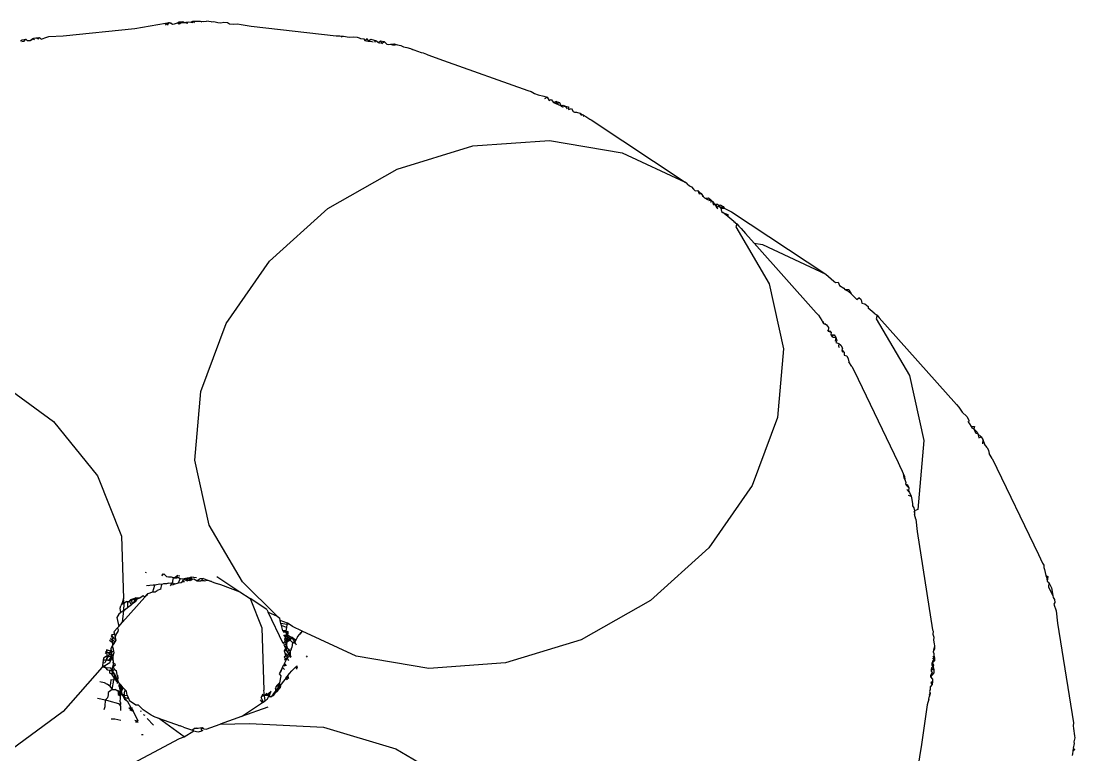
# Model space of a CAD drawing. Header units: inches. Extents: x 9636 to 21597, y -10243 to 557.
# Drawn here: x 14664.676 to 14665.792, y -8280.551 to -8279.774 of the extents above; entities that cross this region are included whole.
import ezdxf

# ---------------------------------------------------------------- set-up
doc = ezdxf.new("R2010")
doc.units = ezdxf.units.IN
doc.header["$MEASUREMENT"] = 0
doc.layers.add('Edges', color=7, linetype='Continuous')

# ---------------------------------------------------------------- blocks, each defined once
blk = doc.blocks.new('FF')
at = {"layer": 'Edges', "color": 252, "true_color": 0x939598}
for p, q in [((14664.7966, -8279.7823), (14664.829, -8279.7765)), ((14664.829, -8279.7765), (14664.8328, -8279.776)), ((14664.829, -8279.7765), (14664.8309, -8279.7765)), ((14664.8292, -8279.7788), (14664.8309, -8279.7765)), ((14664.8309, -8279.7765), (14664.8328, -8279.776)), ((14664.8311, -8279.7785), (14664.8328, -8279.776)), ((14664.8328, -8279.776), (14664.8346, -8279.7761)), ((14664.8328, -8279.776), (14664.8364, -8279.7777)), ((14664.8346, -8279.7761), (14664.8364, -8279.7777)), ((14664.8364, -8279.7777), (14664.8385, -8279.7774)), ((14664.8385, -8279.7774), (14664.8416, -8279.7762)), ((14664.8416, -8279.7762), (14664.8434, -8279.7751)), ((14664.8416, -8279.7762), (14664.8454, -8279.7763)), ((14664.8416, -8279.7762), (14664.8436, -8279.7774)), ((14664.8434, -8279.7751), (14664.8473, -8279.7748)), ((14664.8436, -8279.7774), (14664.8454, -8279.7763)), ((14664.8454, -8279.7763), (14664.8488, -8279.7758)), ((14664.8473, -8279.7748), (14664.8488, -8279.7758)), ((14664.8488, -8279.7758), (14664.8507, -8279.7755)), ((14664.8488, -8279.7758), (14664.8527, -8279.7765)), ((14664.8507, -8279.7755), (14664.8535, -8279.7753)), ((14664.8535, -8279.7753), (14664.8558, -8279.7754)), ((14664.8558, -8279.7754), (14664.858, -8279.7744)), ((14664.8558, -8279.7754), (14664.858, -8279.7759)), ((14664.858, -8279.7744), (14664.8618, -8279.7743)), ((14664.858, -8279.7744), (14664.8599, -8279.7758)), ((14664.8618, -8279.7743), (14664.8656, -8279.7743)), ((14664.8656, -8279.7743), (14664.8695, -8279.7748)), ((14664.8656, -8279.7743), (14664.8674, -8279.775)), ((14664.8695, -8279.7748), (14664.8725, -8279.7744)), ((14664.8773, -8279.775), (14664.8725, -8279.7744)), ((14664.8773, -8279.775), (14664.8802, -8279.7748)), ((14664.8802, -8279.7748), (14664.8846, -8279.7758)), ((14664.8846, -8279.7758), (14664.8875, -8279.7761)), ((14664.8875, -8279.7761), (14664.8909, -8279.7756)), ((14664.8909, -8279.7756), (14664.8947, -8279.7759)), ((14664.8947, -8279.7759), (14664.8967, -8279.7772)), ((14664.8967, -8279.7772), (14664.9009, -8279.7777)), ((14664.9009, -8279.7777), (14664.9053, -8279.7773)), ((14664.9053, -8279.7773), (14664.9091, -8279.7779)), ((14664.9091, -8279.7779), (14664.9197, -8279.7797)), ((14664.9197, -8279.7797), (14665.0096, -8279.79)), ((14664.6976, -8279.7935), (14664.7035, -8279.7912)), ((14664.7035, -8279.7912), (14664.7057, -8279.7907)), ((14664.7057, -8279.7907), (14664.7209, -8279.7899)), ((14664.7209, -8279.7899), (14664.7966, -8279.7823)), ((14665.0096, -8279.79), (14665.0134, -8279.7901)), ((14665.0134, -8279.7901), (14665.0173, -8279.7903)), ((14665.015, -8279.7909), (14665.0173, -8279.7903)), ((14665.0173, -8279.7903), (14665.0234, -8279.7915)), ((14665.0234, -8279.7915), (14665.028, -8279.7911)), ((14665.028, -8279.7911), (14665.0318, -8279.7915)), ((14664.6757, -8279.7952), (14664.6775, -8279.7941)), ((14664.6771, -8279.7959), (14664.6793, -8279.7956)), ((14664.6775, -8279.7941), (14664.6812, -8279.7935)), ((14664.6793, -8279.7956), (14664.6812, -8279.7935)), ((14664.6812, -8279.7935), (14664.6826, -8279.7948)), ((14664.6826, -8279.7948), (14664.6857, -8279.7949)), ((14664.6857, -8279.7949), (14664.6898, -8279.7925)), ((14664.6857, -8279.7949), (14664.6885, -8279.7929)), ((14664.6885, -8279.7929), (14664.6898, -8279.7925)), ((14664.6885, -8279.7929), (14664.6904, -8279.7939)), ((14664.6898, -8279.7925), (14664.6918, -8279.792)), ((14664.6918, -8279.792), (14664.6956, -8279.7916)), ((14664.6918, -8279.792), (14664.6946, -8279.793)), ((14664.6946, -8279.793), (14664.6956, -8279.7916)), ((14664.6956, -8279.7916), (14664.6976, -8279.7935)), ((14665.0318, -8279.7915), (14665.0339, -8279.792)), ((14665.0339, -8279.792), (14665.0356, -8279.7929)), ((14665.0356, -8279.7929), (14665.039, -8279.7932)), ((14665.039, -8279.7932), (14665.04, -8279.795)), ((14665.04, -8279.795), (14665.0424, -8279.7928)), ((14665.04, -8279.795), (14665.0437, -8279.7956)), ((14665.0424, -8279.7928), (14665.0437, -8279.7956)), ((14665.0437, -8279.7956), (14665.0462, -8279.7934)), ((14665.0437, -8279.7956), (14665.0475, -8279.7961)), ((14665.0462, -8279.7934), (14665.0498, -8279.7945)), ((14665.0475, -8279.7961), (14665.049, -8279.7964)), ((14665.0498, -8279.7945), (14665.0508, -8279.7967)), ((14665.0498, -8279.7945), (14665.0516, -8279.795)), ((14665.0516, -8279.795), (14665.0546, -8279.7971)), ((14665.0546, -8279.7971), (14665.0567, -8279.7953)), ((14665.0546, -8279.7971), (14665.0561, -8279.7976)), ((14665.0567, -8279.7953), (14665.0579, -8279.7979)), ((14665.0567, -8279.7953), (14665.0604, -8279.796)), ((14665.0579, -8279.7979), (14665.0604, -8279.796)), ((14665.0604, -8279.796), (14665.0632, -8279.7987)), ((14665.0632, -8279.7987), (14665.065, -8279.799)), ((14665.065, -8279.799), (14665.0671, -8279.7988)), ((14665.0671, -8279.7988), (14665.0708, -8279.7984)), ((14665.0671, -8279.7988), (14665.0703, -8279.7999)), ((14665.0708, -8279.7984), (14665.0745, -8279.7993)), ((14665.0708, -8279.7984), (14665.0722, -8279.8002)), ((14665.0745, -8279.7993), (14665.0781, -8279.8003)), ((14665.0781, -8279.8003), (14665.0809, -8279.8016)), ((14665.0809, -8279.8016), (14665.0846, -8279.8022)), ((14665.0846, -8279.8022), (14665.0882, -8279.8034)), ((14665.0882, -8279.8034), (14665.0918, -8279.8046)), ((14665.0882, -8279.8034), (14665.0903, -8279.8043)), ((14665.0903, -8279.8043), (14665.0918, -8279.8046)), ((14665.0918, -8279.8046), (14665.0998, -8279.8077)), ((14665.0998, -8279.8077), (14665.1017, -8279.8081)), ((14665.1017, -8279.8081), (14665.1052, -8279.8095)), ((14665.1052, -8279.8095), (14665.1067, -8279.81)), ((14665.1067, -8279.81), (14665.1234, -8279.8161)), ((14665.1234, -8279.8161), (14665.2124, -8279.8478)), ((14665.2124, -8279.8478), (14665.216, -8279.8489)), ((14665.216, -8279.8489), (14665.2196, -8279.8511)), ((14665.2196, -8279.8511), (14665.2234, -8279.8525)), ((14665.2234, -8279.8525), (14665.2295, -8279.8537)), ((14665.2295, -8279.8537), (14665.233, -8279.855)), ((14665.2304, -8279.8562), (14665.233, -8279.855)), ((14665.233, -8279.855), (14665.235, -8279.8583)), ((14665.235, -8279.8583), (14665.2373, -8279.8575)), ((14665.2373, -8279.8575), (14665.2396, -8279.8605)), ((14665.2396, -8279.8605), (14665.2427, -8279.8591)), ((14665.2396, -8279.8605), (14665.243, -8279.862)), ((14665.2396, -8279.8605), (14665.2413, -8279.8612)), ((14665.2413, -8279.8612), (14665.2439, -8279.8598)), ((14665.2413, -8279.8612), (14665.243, -8279.862)), ((14665.2427, -8279.8591), (14665.243, -8279.862)), ((14665.243, -8279.862), (14665.2461, -8279.8606)), ((14665.243, -8279.862), (14665.2447, -8279.8628)), ((14665.2439, -8279.8598), (14665.2461, -8279.8606)), ((14665.2447, -8279.8628), (14665.2477, -8279.8642)), ((14665.2461, -8279.8606), (14665.2477, -8279.8642)), ((14665.2477, -8279.8642), (14665.2501, -8279.8632)), ((14665.2477, -8279.8642), (14665.2493, -8279.865)), ((14665.2493, -8279.865), (14665.2519, -8279.8644)), ((14665.2501, -8279.8632), (14665.2519, -8279.8644)), ((14665.2519, -8279.8644), (14665.254, -8279.8672)), ((14665.2519, -8279.8644), (14665.2554, -8279.8651)), ((14665.2554, -8279.8651), (14665.2557, -8279.8679)), ((14665.2557, -8279.8679), (14665.2587, -8279.8668)), ((14665.2587, -8279.8668), (14665.2604, -8279.8701)), ((14665.2604, -8279.8701), (14665.262, -8279.8709)), ((14665.262, -8279.8709), (14665.2639, -8279.8707)), ((14665.2639, -8279.8707), (14665.2677, -8279.8718)), ((14665.2677, -8279.8718), (14665.2709, -8279.8736)), ((14665.2677, -8279.8718), (14665.2693, -8279.8743)), ((14665.2709, -8279.8736), (14665.274, -8279.8755)), ((14665.2709, -8279.8736), (14665.2717, -8279.8754)), ((14665.274, -8279.8755), (14665.278, -8279.8783)), ((14665.278, -8279.8783), (14665.2796, -8279.879)), ((14665.2796, -8279.879), (14665.3791, -8279.9448)), ((14665.1542, -8279.9065), (14665.2354, -8279.9006)), ((14665.2354, -8279.9006), (14665.3122, -8279.9137)), ((14665.0742, -8279.9311), (14665.1542, -8279.9065)), ((14665.3122, -8279.9137), (14665.3791, -8279.9448)), ((14665.0008, -8279.9727), (14665.0742, -8279.9311)), ((14665.3813, -8279.9467), (14665.3791, -8279.9448)), ((14665.3813, -8279.9467), (14665.3836, -8279.9487)), ((14665.3836, -8279.9487), (14665.3859, -8279.9498)), ((14665.3859, -8279.9498), (14665.3878, -8279.9524)), ((14665.3878, -8279.9524), (14665.3897, -8279.9539)), ((14665.3897, -8279.9539), (14665.3924, -8279.9535)), ((14665.3924, -8279.9535), (14665.3944, -8279.9558)), ((14665.3924, -8279.9535), (14665.3939, -8279.9573)), ((14665.3939, -8279.9573), (14665.396, -8279.9569)), ((14665.3944, -8279.9558), (14665.396, -8279.9569)), ((14665.396, -8279.9569), (14665.3982, -8279.9601)), ((14665.3969, -8279.9597), (14665.3982, -8279.9601)), ((14665.3982, -8279.9601), (14665.3994, -8279.9615)), ((14665.3994, -8279.9615), (14665.4028, -8279.9632)), ((14665.3994, -8279.9615), (14665.4013, -8279.9617)), ((14665.4013, -8279.9617), (14665.4036, -8279.9616)), ((14665.4013, -8279.9617), (14665.4028, -8279.9632)), ((14665.4028, -8279.9632), (14665.4064, -8279.9638)), ((14665.4036, -8279.9616), (14665.4064, -8279.9638)), ((14665.404, -8279.9642), (14665.4064, -8279.9638)), ((14665.4055, -8279.9656), (14665.4079, -8279.9653)), ((14665.4064, -8279.9638), (14665.4079, -8279.9653)), ((14665.4079, -8279.9653), (14665.4094, -8279.967)), ((14665.4079, -8279.9653), (14665.4086, -8279.9685)), ((14665.4086, -8279.9685), (14665.4118, -8279.9685)), ((14665.4094, -8279.967), (14665.4106, -8279.968)), ((14665.4106, -8279.968), (14665.4122, -8279.9718)), ((14665.4106, -8279.968), (14665.4135, -8279.9682)), ((14665.4118, -8279.9685), (14665.4122, -8279.9718)), ((14665.4135, -8279.9682), (14665.4142, -8279.9701)), ((14665.4142, -8279.9701), (14665.4162, -8279.9688)), ((14665.4162, -8279.9688), (14665.4194, -8279.9707)), ((14664.9391, -8280.0284), (14665.0008, -8279.9727)), ((14665.4122, -8279.9718), (14665.4142, -8279.9701)), ((14665.4122, -8279.9718), (14665.4136, -8279.9729)), ((14665.4169, -8279.9724), (14665.4142, -8279.9701)), ((14665.4142, -8279.9701), (14665.4178, -8279.9713)), ((14665.4169, -8279.9724), (14665.4194, -8279.9707)), ((14665.4169, -8279.9724), (14665.4175, -8279.976)), ((14665.4169, -8279.9724), (14665.4202, -8279.9725)), ((14665.4175, -8279.976), (14665.4189, -8279.9771)), ((14665.4189, -8279.9771), (14665.4242, -8279.9792)), ((14665.4241, -8279.9812), (14665.4189, -8279.9771)), ((14665.4194, -8279.9707), (14665.4202, -8279.9725)), ((14665.4202, -8279.9725), (14665.4281, -8279.9761)), ((14665.4242, -8279.9792), (14665.4241, -8279.9812)), ((14665.4281, -8279.9761), (14665.528, -8280.0421)), ((14665.4307, -8279.9864), (14665.4241, -8279.9812)), ((14665.4307, -8279.9864), (14665.4318, -8279.9873)), ((14665.4307, -8279.9864), (14665.4336, -8279.9888)), ((14665.4336, -8279.9888), (14665.4326, -8279.9923)), ((14665.4336, -8279.9888), (14665.436, -8279.9914)), ((14665.436, -8279.9914), (14665.4383, -8279.994)), ((14665.4326, -8279.9923), (14665.4679, -8280.0524)), ((14665.4383, -8279.994), (14665.443, -8279.9993)), ((14665.443, -8279.9993), (14665.4519, -8280.0093)), ((14665.4519, -8280.0093), (14665.4608, -8280.0108)), ((14665.4519, -8280.0093), (14665.5178, -8280.0832)), ((14665.4608, -8280.0108), (14665.528, -8280.0421)), ((14664.8932, -8280.0944), (14664.9391, -8280.0284)), ((14665.528, -8280.0421), (14665.5363, -8280.0495)), ((14665.4679, -8280.0524), (14665.483, -8280.1213)), ((14665.5363, -8280.0495), (14665.5382, -8280.051)), ((14665.5382, -8280.051), (14665.5409, -8280.0506)), ((14665.5409, -8280.0506), (14665.5424, -8280.0543)), ((14665.5424, -8280.0543), (14665.5468, -8280.0572)), ((14665.5468, -8280.0572), (14665.548, -8280.0585)), ((14665.548, -8280.0585), (14665.5521, -8280.0586)), ((14665.548, -8280.0585), (14665.5514, -8280.0602)), ((14665.5521, -8280.0586), (14665.555, -8280.0635)), ((14665.5514, -8280.0602), (14665.555, -8280.0635)), ((14665.5607, -8280.0689), (14665.555, -8280.0635)), ((14665.5607, -8280.0689), (14665.5627, -8280.0672)), ((14665.5654, -8280.0695), (14665.5627, -8280.0672)), ((14665.5654, -8280.0695), (14665.5661, -8280.0731)), ((14665.5661, -8280.0731), (14665.5691, -8280.0736)), ((14665.5691, -8280.0736), (14665.5727, -8280.0763)), ((14665.5727, -8280.0763), (14665.5726, -8280.0783)), ((14665.5792, -8280.0835), (14665.5726, -8280.0783)), ((14665.5178, -8280.0832), (14665.5202, -8280.0858)), ((14665.5202, -8280.0858), (14665.5237, -8280.0913)), ((14665.5237, -8280.0913), (14665.5253, -8280.0945)), ((14665.5792, -8280.0835), (14665.5803, -8280.0844)), ((14665.5792, -8280.0835), (14665.5821, -8280.0858)), ((14665.5821, -8280.0858), (14665.5811, -8280.0894)), ((14665.5811, -8280.0894), (14665.6164, -8280.1495)), ((14665.5821, -8280.0858), (14665.5845, -8280.0884)), ((14665.5845, -8280.0884), (14665.6663, -8280.1803)), ((14664.8663, -8280.1663), (14664.8932, -8280.0944)), ((14665.525, -8280.0925), (14665.5253, -8280.0945)), ((14665.5253, -8280.0945), (14665.5287, -8280.096)), ((14665.527, -8280.0944), (14665.5287, -8280.096)), ((14665.5287, -8280.096), (14665.5309, -8280.0987)), ((14665.5296, -8280.101), (14665.5305, -8280.1024)), ((14665.5309, -8280.0987), (14665.5305, -8280.1024)), ((14665.5305, -8280.1024), (14665.5323, -8280.1023)), ((14665.5305, -8280.1024), (14665.5336, -8280.1038)), ((14665.5323, -8280.1023), (14665.5336, -8280.1038)), ((14665.5336, -8280.1038), (14665.5332, -8280.1064)), ((14665.5332, -8280.1064), (14665.5366, -8280.1065)), ((14665.5332, -8280.1064), (14665.5341, -8280.1078)), ((14665.5341, -8280.1078), (14665.5366, -8280.1065)), ((14665.5341, -8280.1078), (14665.5358, -8280.1088)), ((14665.5358, -8280.1088), (14665.5385, -8280.1093)), ((14665.5366, -8280.1065), (14665.5385, -8280.1093)), ((14665.5385, -8280.1093), (14665.5377, -8280.1132)), ((14665.5385, -8280.1093), (14665.5395, -8280.1125)), ((14665.5395, -8280.1125), (14665.5386, -8280.1146)), ((14665.5386, -8280.1146), (14665.5416, -8280.1157)), ((14665.483, -8280.1213), (14665.4768, -8280.1941)), ((14665.5416, -8280.1157), (14665.5413, -8280.1186)), ((14665.5413, -8280.1186), (14665.5422, -8280.12)), ((14665.5416, -8280.1157), (14665.5437, -8280.1174)), ((14665.5437, -8280.1174), (14665.5455, -8280.1204)), ((14665.5455, -8280.1204), (14665.5448, -8280.1224)), ((14665.5448, -8280.1224), (14665.5454, -8280.1248)), ((14665.5448, -8280.1224), (14665.5475, -8280.1253)), ((14665.5475, -8280.1253), (14665.5475, -8280.1279)), ((14665.5475, -8280.1279), (14665.5501, -8280.1287)), ((14665.5501, -8280.1287), (14665.5516, -8280.1317)), ((14665.5516, -8280.1317), (14665.5521, -8280.135)), ((14665.5556, -8280.1401), (14665.5521, -8280.135)), ((14665.5556, -8280.1401), (14665.5579, -8280.1446)), ((14665.5579, -8280.1446), (14665.6045, -8280.2417)), ((14664.6459, -8280.1509), (14664.7106, -8280.1982)), ((14665.6164, -8280.1495), (14665.6315, -8280.2183)), ((14664.8601, -8280.2391), (14664.8663, -8280.1663)), ((14665.6663, -8280.1803), (14665.6687, -8280.1829)), ((14665.6687, -8280.1829), (14665.6722, -8280.1884)), ((14665.6722, -8280.1884), (14665.6773, -8280.193)), ((14664.7106, -8280.1982), (14664.7572, -8280.2558)), ((14665.4768, -8280.1941), (14665.4499, -8280.266)), ((14665.6773, -8280.193), (14665.6793, -8280.1968)), ((14665.6781, -8280.198), (14665.679, -8280.1994)), ((14665.6793, -8280.1968), (14665.679, -8280.1994)), ((14665.679, -8280.1994), (14665.6801, -8280.2008)), ((14665.6801, -8280.2008), (14665.6817, -8280.2034)), ((14665.6817, -8280.2034), (14665.6851, -8280.2036)), ((14665.6817, -8280.2034), (14665.6826, -8280.2048)), ((14665.6851, -8280.2036), (14665.6844, -8280.2059)), ((14665.6826, -8280.2048), (14665.6844, -8280.2059)), ((14665.6844, -8280.2059), (14665.688, -8280.2095)), ((14665.6844, -8280.2059), (14665.6862, -8280.2102)), ((14665.6862, -8280.2102), (14665.6887, -8280.2111)), ((14665.688, -8280.2095), (14665.6887, -8280.2111)), ((14665.6887, -8280.2111), (14665.6898, -8280.2156)), ((14665.6887, -8280.2111), (14665.6922, -8280.2145)), ((14665.6898, -8280.2156), (14665.6922, -8280.2145)), ((14665.6922, -8280.2145), (14665.694, -8280.2174)), ((14665.6315, -8280.2183), (14665.6253, -8280.2912)), ((14665.694, -8280.2174), (14665.6939, -8280.2218)), ((14665.694, -8280.2174), (14665.696, -8280.2223)), ((14665.6986, -8280.2258), (14665.696, -8280.2223)), ((14665.6986, -8280.2258), (14665.7001, -8280.2288)), ((14665.7001, -8280.2288), (14665.7007, -8280.232)), ((14665.7041, -8280.2372), (14665.7007, -8280.232)), ((14665.7041, -8280.2372), (14665.7531, -8280.3388)), ((14664.8752, -8280.3079), (14664.8601, -8280.2391)), ((14665.6045, -8280.2417), (14665.606, -8280.2447)), ((14665.606, -8280.2447), (14665.6088, -8280.2509)), ((14664.7572, -8280.2558), (14664.7824, -8280.3196)), ((14665.6088, -8280.2509), (14665.6099, -8280.2534)), ((14665.6099, -8280.2534), (14665.6112, -8280.2565)), ((14665.6099, -8280.2534), (14665.61, -8280.2558)), ((14665.61, -8280.2558), (14665.6105, -8280.2577)), ((14665.6105, -8280.2577), (14665.6114, -8280.2597)), ((14665.6112, -8280.2565), (14665.6114, -8280.2597)), ((14665.6114, -8280.2597), (14665.6125, -8280.2627)), ((14665.4499, -8280.266), (14665.404, -8280.332)), ((14665.6125, -8280.2627), (14665.6121, -8280.2642)), ((14665.6121, -8280.2642), (14665.6128, -8280.2657)), ((14665.6121, -8280.2642), (14665.6145, -8280.2652)), ((14665.6128, -8280.2657), (14665.6156, -8280.2684)), ((14665.6136, -8280.2703), (14665.6163, -8280.2732)), ((14665.6145, -8280.2652), (14665.6156, -8280.2684)), ((14665.6156, -8280.2684), (14665.6155, -8280.2715)), ((14665.6151, -8280.2763), (14665.6183, -8280.2773)), ((14665.6155, -8280.2715), (14665.6163, -8280.2732)), ((14665.6163, -8280.2732), (14665.6183, -8280.2773)), ((14665.6183, -8280.2773), (14665.6191, -8280.2806)), ((14665.6191, -8280.2806), (14665.6195, -8280.2852)), ((14665.6195, -8280.2852), (14665.6198, -8280.2875)), ((14665.6198, -8280.2875), (14665.6212, -8280.2896)), ((14665.6219, -8280.2929), (14665.6209, -8280.2945)), ((14665.6212, -8280.2896), (14665.6219, -8280.2929)), ((14665.6219, -8280.2929), (14665.6216, -8280.2966)), ((14665.6253, -8280.2912), (14665.6219, -8280.2929)), ((14665.6232, -8280.3016), (14665.6216, -8280.2966)), ((14665.6232, -8280.3016), (14665.6246, -8280.3146)), ((14664.9105, -8280.368), (14664.8752, -8280.3079)), ((14665.6246, -8280.3146), (14665.6409, -8280.4187)), ((14664.7824, -8280.3196), (14664.7845, -8280.3854)), ((14665.404, -8280.332), (14665.3423, -8280.3877)), ((14665.7531, -8280.3388), (14665.7573, -8280.348)), ((14665.7573, -8280.348), (14665.7585, -8280.3504)), ((14664.8084, -8280.3575), (14664.8078, -8280.3588)), ((14664.8258, -8280.3595), (14664.8251, -8280.3617)), ((14664.8272, -8280.3596), (14664.8251, -8280.3617)), ((14664.8303, -8280.3625), (14664.8272, -8280.3596)), ((14665.7585, -8280.3504), (14665.7585, -8280.3529)), ((14665.7585, -8280.3529), (14665.7595, -8280.355)), ((14665.7595, -8280.355), (14665.7606, -8280.3612)), ((14664.8197, -8280.3712), (14664.8178, -8280.3714)), ((14664.8231, -8280.3703), (14664.8197, -8280.3712)), ((14664.825, -8280.3707), (14664.8231, -8280.3703)), ((14664.8242, -8280.3756), (14664.825, -8280.3707)), ((14664.8271, -8280.3699), (14664.825, -8280.3707)), ((14664.8302, -8280.3701), (14664.8271, -8280.3699)), ((14664.8322, -8280.3693), (14664.8302, -8280.3701)), ((14664.8321, -8280.3628), (14664.8303, -8280.3625)), ((14664.8355, -8280.3628), (14664.8321, -8280.3628)), ((14664.8322, -8280.3693), (14664.8366, -8280.3688)), ((14664.8344, -8280.372), (14664.8366, -8280.3688)), ((14664.8374, -8280.3637), (14664.8355, -8280.3628)), ((14664.8365, -8280.3712), (14664.8394, -8280.3702)), ((14664.8366, -8280.3688), (14664.8374, -8280.3637)), ((14664.8366, -8280.3688), (14664.8394, -8280.3702)), ((14664.8393, -8280.3632), (14664.8374, -8280.3637)), ((14664.8374, -8280.3637), (14664.8404, -8280.3642)), ((14664.842, -8280.3613), (14664.8393, -8280.3632)), ((14664.8428, -8280.3636), (14664.8393, -8280.3632)), ((14664.8394, -8280.3702), (14664.8427, -8280.369)), ((14664.8404, -8280.3642), (14664.842, -8280.3613)), ((14664.8428, -8280.3636), (14664.8404, -8280.3642)), ((14664.842, -8280.3613), (14664.8443, -8280.3616)), ((14664.8427, -8280.369), (14664.8446, -8280.3648)), ((14664.8427, -8280.369), (14664.8455, -8280.3687)), ((14664.8446, -8280.3648), (14664.8428, -8280.3636)), ((14664.847, -8280.3652), (14664.8446, -8280.3648)), ((14664.8455, -8280.3687), (14664.8469, -8280.3676)), ((14664.8469, -8280.3676), (14664.8485, -8280.3655)), ((14664.8469, -8280.3676), (14664.8492, -8280.3674)), ((14664.8501, -8280.3645), (14664.847, -8280.3652)), ((14664.8519, -8280.364), (14664.8485, -8280.3655)), ((14664.8485, -8280.3655), (14664.8523, -8280.367)), ((14664.8519, -8280.364), (14664.8501, -8280.3645)), ((14664.8501, -8280.3645), (14664.8513, -8280.3659)), ((14664.8535, -8280.3641), (14664.8513, -8280.3659)), ((14664.8513, -8280.3659), (14664.8541, -8280.3664)), ((14664.8535, -8280.3641), (14664.8519, -8280.364)), ((14664.8523, -8280.367), (14664.8535, -8280.3641)), ((14664.8562, -8280.3629), (14664.8535, -8280.3641)), ((14664.8573, -8280.365), (14664.8535, -8280.3641)), ((14664.8541, -8280.3664), (14664.8562, -8280.3629)), ((14664.8541, -8280.3664), (14664.8573, -8280.365)), ((14664.8556, -8280.3666), (14664.8573, -8280.365)), ((14664.8584, -8280.3632), (14664.8562, -8280.3629)), ((14664.8573, -8280.365), (14664.8562, -8280.3629)), ((14664.8619, -8280.3636), (14664.8562, -8280.3629)), ((14664.8573, -8280.365), (14664.8591, -8280.3646)), ((14664.8591, -8280.3646), (14664.8625, -8280.3668)), ((14664.8659, -8280.3649), (14664.8625, -8280.3668)), ((14664.8625, -8280.3668), (14664.8663, -8280.3667)), ((14664.8688, -8280.3644), (14664.8659, -8280.3649)), ((14664.8688, -8280.3644), (14664.8663, -8280.3667)), ((14664.8701, -8280.3667), (14664.8663, -8280.3667)), ((14664.8688, -8280.3644), (14664.8737, -8280.3662)), ((14664.8701, -8280.3667), (14664.8737, -8280.3662)), ((14664.8737, -8280.3662), (14664.8766, -8280.3672)), ((14664.8779, -8280.3677), (14664.8766, -8280.3672)), ((14664.8766, -8280.3672), (14664.8813, -8280.3689)), ((14664.8813, -8280.3689), (14664.8829, -8280.3695)), ((14664.8813, -8280.3689), (14664.8871, -8280.3709)), ((14664.8834, -8280.3623), (14664.9078, -8280.3785)), ((14664.8871, -8280.3709), (14664.9078, -8280.3785)), ((14664.9471, -8280.4044), (14664.9105, -8280.368)), ((14665.7606, -8280.3612), (14665.7613, -8280.3628)), ((14665.7606, -8280.3612), (14665.763, -8280.3623)), ((14665.7613, -8280.3628), (14665.7621, -8280.3673)), ((14665.763, -8280.3623), (14665.7621, -8280.3673)), ((14665.7621, -8280.3673), (14665.764, -8280.3686)), ((14665.764, -8280.3686), (14665.7636, -8280.3734)), ((14665.764, -8280.3686), (14665.7668, -8280.3744)), ((14664.802, -8280.385), (14664.8054, -8280.3823)), ((14664.8054, -8280.3823), (14664.8072, -8280.3842)), ((14664.8072, -8280.3842), (14664.8098, -8280.3814)), ((14664.8125, -8280.3719), (14664.8088, -8280.3723)), ((14664.8088, -8280.3825), (14664.8108, -8280.3804)), ((14664.8098, -8280.3814), (14664.8088, -8280.3825)), ((14664.8108, -8280.3804), (14664.8098, -8280.3814)), ((14664.8125, -8280.3719), (14664.8107, -8280.3721)), ((14664.8108, -8280.3804), (14664.8158, -8280.3786)), ((14664.8159, -8280.3714), (14664.8125, -8280.3719)), ((14664.8158, -8280.3786), (14664.8178, -8280.3714)), ((14664.8158, -8280.3786), (14664.8181, -8280.3784)), ((14664.8178, -8280.3714), (14664.8159, -8280.3714)), ((14664.8181, -8280.3784), (14664.8203, -8280.377)), ((14664.8242, -8280.3756), (14664.8203, -8280.377)), ((14664.9078, -8280.3785), (14664.9186, -8280.3856)), ((14665.7636, -8280.3734), (14665.768, -8280.3823)), ((14665.7668, -8280.3744), (14665.768, -8280.3823)), ((14665.768, -8280.3823), (14665.7684, -8280.3845)), ((14664.7811, -8280.3958), (14664.7819, -8280.3933)), ((14664.7831, -8280.3903), (14664.7819, -8280.3933)), ((14664.7824, -8280.3917), (14664.7853, -8280.391)), ((14664.7845, -8280.3854), (14664.7831, -8280.3903)), ((14664.7853, -8280.391), (14664.7831, -8280.3903)), ((14664.8072, -8280.3842), (14664.7837, -8280.4107)), ((14664.7853, -8280.391), (14664.7845, -8280.3854)), ((14664.7848, -8280.3983), (14664.7853, -8280.391)), ((14664.7877, -8280.3886), (14664.7853, -8280.391)), ((14664.7877, -8280.3886), (14664.7908, -8280.3888)), ((14664.7889, -8280.3898), (14664.7919, -8280.3871)), ((14664.7908, -8280.3888), (14664.7889, -8280.3898)), ((14664.7889, -8280.3898), (14664.7889, -8280.3952)), ((14664.7889, -8280.3952), (14664.7927, -8280.3922)), ((14664.7919, -8280.3871), (14664.7908, -8280.3888)), ((14664.7908, -8280.3888), (14664.7927, -8280.3922)), ((14664.7943, -8280.3862), (14664.7919, -8280.3871)), ((14664.7953, -8280.3902), (14664.7927, -8280.3922)), ((14664.7941, -8280.3911), (14664.7927, -8280.3922)), ((14664.7933, -8280.388), (14664.7943, -8280.3862)), ((14664.7941, -8280.3911), (14664.7933, -8280.388)), ((14664.7953, -8280.3902), (14664.7941, -8280.3911)), ((14664.7963, -8280.3855), (14664.7943, -8280.3862)), ((14664.7943, -8280.3862), (14664.7969, -8280.3869)), ((14664.7953, -8280.3902), (14664.7969, -8280.3869)), ((14664.7953, -8280.3902), (14664.7981, -8280.388)), ((14664.7978, -8280.385), (14664.7963, -8280.3855)), ((14664.7981, -8280.388), (14664.7963, -8280.3855)), ((14664.7987, -8280.3861), (14664.7963, -8280.3855)), ((14664.7969, -8280.3869), (14664.7978, -8280.385)), ((14664.7987, -8280.3861), (14664.7969, -8280.3869)), ((14664.7978, -8280.385), (14664.802, -8280.385)), ((14664.7987, -8280.3861), (14664.7981, -8280.388)), ((14664.7987, -8280.3861), (14664.802, -8280.385)), ((14664.8088, -8280.3825), (14664.8072, -8280.3842)), ((14664.9186, -8280.3856), (14664.9309, -8280.4167)), ((14664.9362, -8280.3972), (14664.9186, -8280.3856)), ((14665.3423, -8280.3877), (14665.2689, -8280.4292)), ((14665.7684, -8280.3845), (14665.7698, -8280.3867)), ((14665.7704, -8280.3899), (14665.7694, -8280.3915)), ((14665.7694, -8280.3915), (14665.7717, -8280.3987)), ((14665.7698, -8280.3867), (14665.7704, -8280.3899)), ((14664.7797, -8280.4023), (14664.7777, -8280.4058)), ((14664.7819, -8280.4005), (14664.7797, -8280.4023)), ((14664.7819, -8280.4005), (14664.7811, -8280.3958)), ((14664.7848, -8280.3983), (14664.7819, -8280.4005)), ((14664.7837, -8280.4107), (14664.7848, -8280.3983)), ((14664.7848, -8280.3983), (14664.7889, -8280.3952)), ((14664.7859, -8280.3974), (14664.7848, -8280.3983)), ((14664.9362, -8280.3972), (14664.9376, -8280.4)), ((14664.9376, -8280.4), (14664.9471, -8280.4044)), ((14664.9536, -8280.4331), (14664.9376, -8280.4)), ((14664.9471, -8280.4044), (14664.9499, -8280.4063)), ((14665.7717, -8280.3987), (14665.7731, -8280.4116)), ((14664.7777, -8280.4058), (14664.7797, -8280.4151)), ((14664.7783, -8280.4167), (14664.7797, -8280.4151)), ((14664.7797, -8280.4151), (14664.7837, -8280.4107)), ((14664.9505, -8280.409), (14664.9499, -8280.4063)), ((14664.9512, -8280.4119), (14664.9505, -8280.409)), ((14664.9582, -8280.4117), (14664.9505, -8280.409)), ((14664.9518, -8280.4142), (14664.9512, -8280.4119)), ((14664.9575, -8280.4131), (14664.9512, -8280.4119)), ((14664.957, -8280.4164), (14664.9518, -8280.4142)), ((14664.9531, -8280.4196), (14664.9518, -8280.4142)), ((14664.9575, -8280.4131), (14664.957, -8280.4164)), ((14664.9582, -8280.4117), (14664.9575, -8280.4131)), ((14664.9598, -8280.4128), (14664.9575, -8280.4131)), ((14664.9598, -8280.4128), (14664.9582, -8280.4117)), ((14664.9636, -8280.4153), (14664.9598, -8280.4128)), ((14664.9736, -8280.42), (14664.9636, -8280.4153)), ((14665.7731, -8280.4116), (14665.7899, -8280.5171)), ((14664.7711, -8280.4259), (14664.7735, -8280.4268)), ((14664.7749, -8280.4234), (14664.7715, -8280.4244)), ((14664.7715, -8280.4244), (14664.7735, -8280.4268)), ((14664.7735, -8280.4268), (14664.7722, -8280.4291)), ((14664.7735, -8280.4268), (14664.7764, -8280.4295)), ((14664.7783, -8280.4167), (14664.7745, -8280.421)), ((14664.7745, -8280.421), (14664.7749, -8280.4234)), ((14664.7749, -8280.4234), (14664.7757, -8280.427)), ((14664.7757, -8280.427), (14664.7767, -8280.4238)), ((14664.7757, -8280.427), (14664.7764, -8280.4295)), ((14664.7767, -8280.4238), (14664.7789, -8280.4204)), ((14664.7792, -8280.4186), (14664.7783, -8280.4167)), ((14664.7789, -8280.4204), (14664.7792, -8280.4186)), ((14664.9309, -8280.4167), (14664.9331, -8280.4825)), ((14664.9565, -8280.4199), (14664.9531, -8280.4196)), ((14664.9535, -8280.421), (14664.9565, -8280.4199)), ((14664.9535, -8280.421), (14664.9563, -8280.4213)), ((14664.9558, -8280.4256), (14664.9542, -8280.4241)), ((14664.9558, -8280.4256), (14664.9552, -8280.4281)), ((14664.9588, -8280.427), (14664.9552, -8280.4281)), ((14664.9558, -8280.4256), (14664.9572, -8280.4231)), ((14664.9578, -8280.4259), (14664.9558, -8280.4256)), ((14664.9563, -8280.4213), (14664.9572, -8280.4231)), ((14664.957, -8280.4164), (14664.9565, -8280.4199)), ((14664.9584, -8280.4222), (14664.9565, -8280.4199)), ((14664.9565, -8280.4199), (14664.9586, -8280.4205)), ((14664.9572, -8280.4231), (14664.9565, -8280.4199)), ((14664.9572, -8280.4231), (14664.958, -8280.4245)), ((14664.9578, -8280.4259), (14664.9572, -8280.4231)), ((14664.9574, -8280.4279), (14664.9578, -8280.4259)), ((14664.9588, -8280.427), (14664.9574, -8280.4279)), ((14664.9588, -8280.427), (14664.9576, -8280.4314)), ((14664.9578, -8280.4259), (14664.9584, -8280.4222)), ((14664.9584, -8280.4222), (14664.958, -8280.4245)), ((14664.958, -8280.4245), (14664.9588, -8280.427)), ((14664.961, -8280.4262), (14664.958, -8280.4245)), ((14664.9586, -8280.4205), (14664.9584, -8280.4222)), ((14664.9604, -8280.4283), (14664.961, -8280.4262)), ((14664.9611, -8280.4296), (14664.961, -8280.4262)), ((14664.9632, -8280.427), (14664.961, -8280.4262)), ((14664.9611, -8280.4296), (14664.9632, -8280.427)), ((14664.9667, -8280.4297), (14664.9632, -8280.427)), ((14664.966, -8280.4313), (14664.9632, -8280.427)), ((14664.9687, -8280.4261), (14664.9676, -8280.4283)), ((14664.9687, -8280.4261), (14664.9714, -8280.4234)), ((14664.9736, -8280.42), (14664.9714, -8280.4234)), ((14664.9714, -8280.4234), (14664.9728, -8280.4216)), ((14664.9736, -8280.42), (14664.9728, -8280.4216)), ((14665.0309, -8280.4466), (14664.9736, -8280.42)), ((14665.6409, -8280.4187), (14665.6414, -8280.4201)), ((14665.6414, -8280.4201), (14665.6412, -8280.4233)), ((14665.6412, -8280.4233), (14665.6422, -8280.4266)), ((14665.6422, -8280.4266), (14665.6419, -8280.4296)), ((14664.7697, -8280.4298), (14664.7726, -8280.4316)), ((14664.7704, -8280.4278), (14664.7722, -8280.4291)), ((14664.7725, -8280.4358), (14664.7713, -8280.4389)), ((14664.7722, -8280.4291), (14664.7726, -8280.4316)), ((14664.7755, -8280.4313), (14664.7722, -8280.4291)), ((14664.7748, -8280.4328), (14664.7725, -8280.4358)), ((14664.773, -8280.4342), (14664.7725, -8280.4358)), ((14664.7725, -8280.4358), (14664.7737, -8280.4395)), ((14664.7726, -8280.4316), (14664.773, -8280.4342)), ((14664.7726, -8280.4316), (14664.7748, -8280.4328)), ((14664.7732, -8280.4375), (14664.774, -8280.4412)), ((14664.7764, -8280.4295), (14664.7748, -8280.4328)), ((14664.7755, -8280.4313), (14664.7748, -8280.4328)), ((14664.7764, -8280.4295), (14664.7755, -8280.4313)), ((14664.9558, -8280.4302), (14664.9536, -8280.4331)), ((14664.9536, -8280.4331), (14664.957, -8280.435)), ((14664.9543, -8280.4345), (14664.9559, -8280.4381)), ((14664.9559, -8280.4381), (14664.9548, -8280.4414)), ((14664.955, -8280.4361), (14664.9577, -8280.4379)), ((14664.9558, -8280.4302), (14664.9552, -8280.4281)), ((14664.9574, -8280.4279), (14664.9558, -8280.4302)), ((14664.9576, -8280.4314), (14664.9558, -8280.4302)), ((14664.957, -8280.435), (14664.9559, -8280.4381)), ((14664.9566, -8280.4337), (14664.9562, -8280.4318)), ((14664.9566, -8280.4337), (14664.9576, -8280.4314)), ((14664.9566, -8280.4337), (14664.957, -8280.435)), ((14664.9573, -8280.4363), (14664.9566, -8280.4337)), ((14664.9577, -8280.4379), (14664.9569, -8280.44)), ((14664.9576, -8280.4314), (14664.957, -8280.435)), ((14664.957, -8280.435), (14664.9577, -8280.4379)), ((14664.9576, -8280.4314), (14664.9574, -8280.4279)), ((14664.9576, -8280.4314), (14664.9604, -8280.4283)), ((14664.9576, -8280.4314), (14664.9611, -8280.4296)), ((14664.9577, -8280.4379), (14664.9594, -8280.4393)), ((14664.9635, -8280.4322), (14664.9611, -8280.4296)), ((14664.9622, -8280.4391), (14664.9627, -8280.4375)), ((14664.9635, -8280.4322), (14664.9627, -8280.4375)), ((14664.966, -8280.4313), (14664.9635, -8280.4322)), ((14664.965, -8280.4333), (14664.966, -8280.4313)), ((14664.9676, -8280.4283), (14664.966, -8280.4313)), ((14664.9676, -8280.4348), (14664.966, -8280.4313)), ((14665.2689, -8280.4292), (14665.1889, -8280.4538)), ((14665.6428, -8280.4358), (14665.6418, -8280.4402)), ((14665.6419, -8280.4296), (14665.6425, -8280.4337)), ((14665.6425, -8280.4337), (14665.6428, -8280.4358)), ((14665.6428, -8280.4358), (14665.643, -8280.4391)), ((14664.7635, -8280.4486), (14664.7631, -8280.4509)), ((14664.7674, -8280.4462), (14664.7635, -8280.4486)), ((14664.7651, -8280.4436), (14664.767, -8280.442)), ((14664.7678, -8280.4404), (14664.7656, -8280.4422)), ((14664.7678, -8280.4404), (14664.7662, -8280.4404)), ((14664.7674, -8280.4462), (14664.7662, -8280.4507)), ((14664.7676, -8280.4476), (14664.7662, -8280.4507)), ((14664.7701, -8280.4426), (14664.7665, -8280.4433)), ((14664.7665, -8280.4433), (14664.7674, -8280.4462)), ((14664.767, -8280.442), (14664.7704, -8280.4441)), ((14664.7691, -8280.4456), (14664.7676, -8280.4476)), ((14664.7715, -8280.4468), (14664.7676, -8280.4476)), ((14664.7707, -8280.4413), (14664.7678, -8280.4404)), ((14664.7701, -8280.4426), (14664.7691, -8280.4456)), ((14664.7722, -8280.4442), (14664.7691, -8280.4456)), ((14664.7705, -8280.4487), (14664.7693, -8280.4504)), ((14664.7705, -8280.4487), (14664.7699, -8280.4517)), ((14664.7707, -8280.4413), (14664.7701, -8280.4426)), ((14664.7704, -8280.4441), (14664.7715, -8280.4468)), ((14664.7715, -8280.4468), (14664.7705, -8280.4487)), ((14664.7705, -8280.4487), (14664.7732, -8280.45)), ((14664.7713, -8280.4389), (14664.7707, -8280.4413)), ((14664.7722, -8280.4442), (14664.7707, -8280.4413)), ((14664.7713, -8280.4389), (14664.772, -8280.4427)), ((14664.7714, -8280.4503), (14664.7715, -8280.4468)), ((14664.772, -8280.4427), (14664.7715, -8280.4468)), ((14664.7715, -8280.4468), (14664.7732, -8280.45)), ((14664.774, -8280.4412), (14664.772, -8280.4427)), ((14664.7733, -8280.4467), (14664.7722, -8280.4442)), ((14664.7733, -8280.4467), (14664.7732, -8280.45)), ((14664.7743, -8280.4432), (14664.7733, -8280.4467)), ((14664.7737, -8280.4395), (14664.774, -8280.4412)), ((14664.774, -8280.4412), (14664.7743, -8280.4432)), ((14664.956, -8280.4466), (14664.9545, -8280.4478)), ((14664.9545, -8280.4478), (14664.9567, -8280.4505)), ((14664.9548, -8280.4414), (14664.9569, -8280.44)), ((14664.9548, -8280.4414), (14664.9553, -8280.443)), ((14664.9549, -8280.4506), (14664.9577, -8280.4484)), ((14664.9553, -8280.443), (14664.956, -8280.4466)), ((14664.9553, -8280.443), (14664.9574, -8280.4447)), ((14664.9567, -8280.4505), (14664.9577, -8280.4484)), ((14664.9589, -8280.443), (14664.9569, -8280.44)), ((14664.9574, -8280.4447), (14664.9577, -8280.4484)), ((14664.9575, -8280.4461), (14664.9596, -8280.4444)), ((14664.9577, -8280.4484), (14664.9575, -8280.4461)), ((14664.9577, -8280.4417), (14664.9596, -8280.4444)), ((14664.9577, -8280.4484), (14664.9602, -8280.4461)), ((14664.9595, -8280.4516), (14664.9577, -8280.4484)), ((14664.9589, -8280.443), (14664.9594, -8280.4393)), ((14664.9589, -8280.443), (14664.9596, -8280.4444)), ((14664.9602, -8280.4461), (14664.9589, -8280.443)), ((14664.9594, -8280.4393), (14664.9609, -8280.4418)), ((14664.9596, -8280.4444), (14664.9609, -8280.4418)), ((14664.9596, -8280.4444), (14664.9618, -8280.4468)), ((14664.9611, -8280.4444), (14664.9602, -8280.4461)), ((14664.9622, -8280.4391), (14664.9609, -8280.4418)), ((14664.9609, -8280.4418), (14664.9611, -8280.4444)), ((14664.9618, -8280.4468), (14664.961, -8280.4485)), ((14664.9618, -8280.4468), (14664.9611, -8280.4444)), ((14664.9794, -8280.4475), (14664.9784, -8280.4463)), ((14665.1077, -8280.4597), (14665.0309, -8280.4466)), ((14665.6409, -8280.4483), (14665.6427, -8280.4503)), ((14665.6411, -8280.4467), (14665.643, -8280.4484)), ((14665.643, -8280.4391), (14665.6416, -8280.4421)), ((14665.6418, -8280.4402), (14665.6416, -8280.4421)), ((14665.6416, -8280.4421), (14665.6423, -8280.4436)), ((14665.6423, -8280.4436), (14665.6421, -8280.4454)), ((14665.6421, -8280.4454), (14665.643, -8280.4484)), ((14665.643, -8280.4484), (14665.6429, -8280.4517)), ((14664.762, -8280.4581), (14664.7207, -8280.505)), ((14664.762, -8280.4581), (14664.77, -8280.4534)), ((14664.7623, -8280.4563), (14664.762, -8280.4581)), ((14664.7658, -8280.4588), (14664.762, -8280.4581)), ((14664.7626, -8280.4541), (14664.7623, -8280.4563)), ((14664.7658, -8280.4588), (14664.7623, -8280.4563)), ((14664.7631, -8280.4509), (14664.7626, -8280.4541)), ((14664.7647, -8280.4537), (14664.7626, -8280.4541)), ((14664.7662, -8280.4507), (14664.7631, -8280.4509)), ((14664.7662, -8280.4507), (14664.7647, -8280.4537)), ((14664.7712, -8280.4593), (14664.7658, -8280.4588)), ((14664.7681, -8280.4614), (14664.7658, -8280.4588)), ((14664.7693, -8280.4504), (14664.7662, -8280.4507)), ((14664.7699, -8280.4517), (14664.7662, -8280.4507)), ((14664.77, -8280.4534), (14664.7714, -8280.4503)), ((14664.7725, -8280.4625), (14664.7712, -8280.4593)), ((14664.7727, -8280.4592), (14664.7725, -8280.4625)), ((14664.7749, -8280.4606), (14664.7725, -8280.4625)), ((14664.7735, -8280.4558), (14664.7727, -8280.4592)), ((14664.7738, -8280.4574), (14664.7727, -8280.4592)), ((14664.7741, -8280.4519), (14664.7732, -8280.45)), ((14664.7732, -8280.45), (14664.7738, -8280.4538)), ((14664.7738, -8280.4538), (14664.7735, -8280.4558)), ((14664.7738, -8280.4538), (14664.7741, -8280.4519)), ((14664.7761, -8280.4558), (14664.7738, -8280.4538)), ((14664.7738, -8280.4538), (14664.7738, -8280.4574)), ((14664.7738, -8280.4574), (14664.7761, -8280.4558)), ((14664.7749, -8280.4606), (14664.7738, -8280.4574)), ((14664.7749, -8280.4606), (14664.777, -8280.4618)), ((14664.9519, -8280.4605), (14664.9505, -8280.4633)), ((14664.9528, -8280.4586), (14664.9513, -8280.4618)), ((14664.9519, -8280.4605), (14664.9513, -8280.4618)), ((14664.9528, -8280.4586), (14664.9519, -8280.4605)), ((14664.9528, -8280.4586), (14664.9543, -8280.4554)), ((14664.9528, -8280.4586), (14664.9551, -8280.4608)), ((14664.955, -8280.4541), (14664.9543, -8280.4554)), ((14664.9543, -8280.4554), (14664.9552, -8280.4572)), ((14664.9567, -8280.4505), (14664.955, -8280.4541)), ((14664.957, -8280.4568), (14664.955, -8280.4541)), ((14664.9626, -8280.4621), (14664.9669, -8280.4578)), ((14664.9679, -8280.4604), (14664.9669, -8280.4578)), ((14664.9689, -8280.4592), (14664.9669, -8280.4578)), ((14664.9689, -8280.4592), (14664.9679, -8280.4567)), ((14664.9679, -8280.4604), (14664.9679, -8280.4567)), ((14665.1889, -8280.4538), (14665.1077, -8280.4597)), ((14665.6397, -8280.4591), (14665.6395, -8280.4607)), ((14665.6417, -8280.4595), (14665.6395, -8280.4607)), ((14665.6416, -8280.4578), (14665.6397, -8280.4591)), ((14665.6411, -8280.4516), (14665.6402, -8280.4545)), ((14665.6429, -8280.4517), (14665.6402, -8280.4545)), ((14665.6404, -8280.4529), (14665.6402, -8280.4545)), ((14665.6402, -8280.4545), (14665.6402, -8280.4562)), ((14665.6402, -8280.4545), (14665.6419, -8280.4558)), ((14665.6402, -8280.4562), (14665.6416, -8280.4578)), ((14665.6429, -8280.4517), (14665.6404, -8280.4529)), ((14665.6404, -8280.4529), (14665.6419, -8280.4558)), ((14665.6427, -8280.4503), (14665.6411, -8280.4516)), ((14665.6419, -8280.4558), (14665.6416, -8280.4578)), ((14665.6416, -8280.4578), (14665.6417, -8280.4595)), ((14665.6416, -8280.4578), (14665.6424, -8280.4609)), ((14665.6417, -8280.4595), (14665.6424, -8280.4609)), ((14664.7703, -8280.4619), (14664.7681, -8280.4614)), ((14664.7725, -8280.4625), (14664.7703, -8280.4619)), ((14664.7703, -8280.4646), (14664.7703, -8280.4619)), ((14664.7721, -8280.4658), (14664.7703, -8280.4646)), ((14664.7713, -8280.4717), (14664.7708, -8280.475)), ((14664.7743, -8280.4719), (14664.7713, -8280.4717)), ((14664.7725, -8280.4625), (14664.7721, -8280.4658)), ((14664.7744, -8280.4689), (14664.7721, -8280.4658)), ((14664.7733, -8280.4648), (14664.7725, -8280.4625)), ((14664.7725, -8280.4625), (14664.7752, -8280.4653)), ((14664.7758, -8280.4667), (14664.7733, -8280.4648)), ((14664.7744, -8280.4689), (14664.7743, -8280.4719)), ((14664.7744, -8280.4689), (14664.7758, -8280.4667)), ((14664.7766, -8280.4684), (14664.7744, -8280.4689)), ((14664.7765, -8280.4712), (14664.7744, -8280.4689)), ((14664.7752, -8280.4653), (14664.7758, -8280.4667)), ((14664.7758, -8280.4667), (14664.7753, -8280.47)), ((14664.7758, -8280.4667), (14664.7766, -8280.4684)), ((14664.7765, -8280.4712), (14664.7766, -8280.4684)), ((14664.7777, -8280.4695), (14664.7765, -8280.4712)), ((14664.7768, -8280.4731), (14664.7765, -8280.4712)), ((14664.7786, -8280.4727), (14664.7765, -8280.4712)), ((14664.7765, -8280.4712), (14664.7791, -8280.4742)), ((14664.777, -8280.4618), (14664.7777, -8280.4662)), ((14664.7777, -8280.4662), (14664.7787, -8280.4675)), ((14664.7787, -8280.4675), (14664.7777, -8280.4695)), ((14664.7777, -8280.4695), (14664.7786, -8280.4727)), ((14664.7786, -8280.4727), (14664.779, -8280.4691)), ((14664.779, -8280.4691), (14664.7787, -8280.4675)), ((14664.9513, -8280.4618), (14664.9495, -8280.4654)), ((14664.9495, -8280.4654), (14664.951, -8280.4675)), ((14664.951, -8280.4675), (14664.9498, -8280.4748)), ((14664.9579, -8280.4681), (14664.9514, -8280.4763)), ((14664.9565, -8280.4698), (14664.9579, -8280.4681)), ((14664.9565, -8280.4698), (14664.9579, -8280.4716)), ((14664.9579, -8280.4681), (14664.9589, -8280.4668)), ((14664.9579, -8280.4716), (14664.9579, -8280.4681)), ((14664.9579, -8280.4681), (14664.9591, -8280.4702)), ((14664.9589, -8280.4668), (14664.9604, -8280.4651)), ((14664.9591, -8280.4702), (14664.9589, -8280.4668)), ((14664.9604, -8280.4651), (14664.9626, -8280.4621)), ((14665.6403, -8280.4665), (14665.6386, -8280.4686)), ((14665.6388, -8280.4669), (14665.6386, -8280.4686)), ((14665.6386, -8280.4686), (14665.6408, -8280.4711)), ((14665.6406, -8280.464), (14665.6388, -8280.4669)), ((14665.6395, -8280.4607), (14665.6393, -8280.4624)), ((14665.6393, -8280.4624), (14665.6406, -8280.464)), ((14665.6395, -8280.4607), (14665.6424, -8280.4609)), ((14665.6421, -8280.4642), (14665.6403, -8280.4665)), ((14665.6408, -8280.4711), (14665.6409, -8280.4733)), ((14665.6424, -8280.4609), (14665.6421, -8280.4642)), ((14664.7597, -8280.4734), (14664.764, -8280.4745)), ((14664.764, -8280.4745), (14664.7672, -8280.4764)), ((14664.7703, -8280.4783), (14664.7672, -8280.4764)), ((14664.7727, -8280.4818), (14664.7685, -8280.4849)), ((14664.7708, -8280.475), (14664.7703, -8280.4783)), ((14664.7703, -8280.4783), (14664.7727, -8280.4818)), ((14664.7727, -8280.4818), (14664.7743, -8280.4719)), ((14664.7727, -8280.4818), (14664.7758, -8280.4819)), ((14664.7758, -8280.4819), (14664.7804, -8280.4837)), ((14664.7789, -8280.4839), (14664.7758, -8280.4819)), ((14664.7768, -8280.4731), (14664.7791, -8280.4742)), ((14664.7782, -8280.4756), (14664.7786, -8280.4727)), ((14664.78, -8280.4752), (14664.7786, -8280.4727)), ((14664.7791, -8280.4742), (14664.7786, -8280.4727)), ((14664.781, -8280.4763), (14664.7791, -8280.4742)), ((14664.78, -8280.4752), (14664.7791, -8280.4742)), ((14664.78, -8280.4752), (14664.7798, -8280.4784)), ((14664.7798, -8280.4784), (14664.7808, -8280.4802)), ((14664.7824, -8280.4794), (14664.7798, -8280.4784)), ((14664.782, -8280.4774), (14664.78, -8280.4752)), ((14664.781, -8280.4763), (14664.78, -8280.4752)), ((14664.781, -8280.4763), (14664.7808, -8280.4802)), ((14664.7812, -8280.4826), (14664.7808, -8280.4802)), ((14664.7812, -8280.4826), (14664.7809, -8280.4853)), ((14664.782, -8280.4774), (14664.781, -8280.4763)), ((14664.7824, -8280.4794), (14664.7812, -8280.4826)), ((14664.7843, -8280.48), (14664.782, -8280.4774)), ((14664.7824, -8280.4794), (14664.782, -8280.4774)), ((14664.7824, -8280.4794), (14664.7825, -8280.4832)), ((14664.7843, -8280.48), (14664.7824, -8280.4794)), ((14664.7843, -8280.48), (14664.7825, -8280.4832)), ((14664.7865, -8280.4824), (14664.7843, -8280.48)), ((14664.7865, -8280.4824), (14664.7853, -8280.4853)), ((14664.7876, -8280.4837), (14664.7865, -8280.4824)), ((14664.9339, -8280.4881), (14664.9331, -8280.4825)), ((14664.9454, -8280.4808), (14664.9453, -8280.4841)), ((14664.9458, -8280.479), (14664.9454, -8280.4808)), ((14664.9467, -8280.4842), (14664.9454, -8280.4808)), ((14664.947, -8280.4777), (14664.9458, -8280.479)), ((14664.947, -8280.4819), (14664.9467, -8280.4842)), ((14664.9486, -8280.482), (14664.9467, -8280.4842)), ((14664.9498, -8280.4748), (14664.947, -8280.4777)), ((14664.947, -8280.4777), (14664.9483, -8280.4764)), ((14664.949, -8280.4793), (14664.947, -8280.4777)), ((14664.947, -8280.4819), (14664.949, -8280.4793)), ((14664.947, -8280.4819), (14664.9495, -8280.4809)), ((14664.9483, -8280.4764), (14664.9514, -8280.4763)), ((14664.9483, -8280.4764), (14664.949, -8280.4793)), ((14664.949, -8280.4793), (14664.9486, -8280.482)), ((14664.9486, -8280.482), (14664.9507, -8280.4796)), ((14664.949, -8280.4793), (14664.9504, -8280.4775)), ((14664.9504, -8280.4775), (14664.9498, -8280.4748)), ((14664.9504, -8280.4775), (14664.9514, -8280.4763)), ((14664.9507, -8280.4796), (14664.9504, -8280.4775)), ((14664.9507, -8280.4796), (14664.9514, -8280.4763)), ((14665.6382, -8280.4819), (14665.6376, -8280.4841)), ((14665.6384, -8280.4789), (14665.6382, -8280.4819)), ((14665.6403, -8280.4766), (14665.6384, -8280.4789)), ((14665.6409, -8280.4733), (14665.639, -8280.4749)), ((14665.639, -8280.4749), (14665.6403, -8280.4766)), ((14665.6409, -8280.4733), (14665.6403, -8280.4766)), ((14664.757, -8280.491), (14664.7654, -8280.4927)), ((14664.7651, -8280.4997), (14664.7654, -8280.4927)), ((14664.7654, -8280.4927), (14664.7676, -8280.4906)), ((14664.7654, -8280.4927), (14664.7691, -8280.4937)), ((14664.7684, -8280.4874), (14664.7676, -8280.4906)), ((14664.7685, -8280.4849), (14664.7684, -8280.4874)), ((14664.7691, -8280.4937), (14664.7793, -8280.4967)), ((14664.7789, -8280.4839), (14664.7809, -8280.487)), ((14664.7809, -8280.4853), (14664.7789, -8280.4839)), ((14664.7789, -8280.4839), (14664.7789, -8280.4872)), ((14664.7809, -8280.487), (14664.7789, -8280.4872)), ((14664.7789, -8280.4872), (14664.781, -8280.4887)), ((14664.7804, -8280.4837), (14664.7809, -8280.487)), ((14664.7811, -8280.4914), (14664.7806, -8280.4944)), ((14664.7825, -8280.4832), (14664.7809, -8280.4853)), ((14664.7809, -8280.487), (14664.7809, -8280.4853)), ((14664.7809, -8280.4853), (14664.7832, -8280.4868)), ((14664.7832, -8280.4868), (14664.781, -8280.4887)), ((14664.781, -8280.4887), (14664.7811, -8280.4914)), ((14664.7832, -8280.4868), (14664.7825, -8280.4832)), ((14664.7853, -8280.4882), (14664.7832, -8280.4868)), ((14664.7844, -8280.4893), (14664.7832, -8280.4868)), ((14664.7869, -8280.4909), (14664.7844, -8280.4893)), ((14664.7844, -8280.4893), (14664.7857, -8280.4921)), ((14664.7853, -8280.4853), (14664.7853, -8280.4882)), ((14664.7853, -8280.4882), (14664.7885, -8280.4878)), ((14664.7853, -8280.4882), (14664.7857, -8280.4921)), ((14664.7857, -8280.4921), (14664.7887, -8280.4942)), ((14664.7857, -8280.4921), (14664.7879, -8280.4929)), ((14664.7869, -8280.4909), (14664.7897, -8280.4905)), ((14664.7902, -8280.4919), (14664.7869, -8280.4909)), ((14664.7885, -8280.4878), (14664.7876, -8280.4837)), ((14664.7885, -8280.4878), (14664.7897, -8280.4905)), ((14664.7897, -8280.4905), (14664.791, -8280.4938)), ((14664.7978, -8280.4983), (14664.791, -8280.4938)), ((14664.9318, -8280.4957), (14664.9296, -8280.4929)), ((14664.9316, -8280.4873), (14664.9304, -8280.4904)), ((14664.932, -8280.4937), (14664.9304, -8280.4904)), ((14664.931, -8280.4888), (14664.9339, -8280.4881)), ((14664.9339, -8280.4881), (14664.9316, -8280.4873)), ((14664.9318, -8280.4957), (14664.932, -8280.4937)), ((14664.9318, -8280.4957), (14664.9347, -8280.4938)), ((14664.9365, -8280.4925), (14664.9334, -8280.4947)), ((14664.9362, -8280.4857), (14664.9339, -8280.4881)), ((14664.9339, -8280.4881), (14664.9374, -8280.4869)), ((14664.9386, -8280.4882), (14664.9339, -8280.4881)), ((14664.9347, -8280.4938), (14664.9339, -8280.4881)), ((14664.9365, -8280.4925), (14664.9347, -8280.4938)), ((14664.9378, -8280.4897), (14664.9365, -8280.4925)), ((14664.9402, -8280.4848), (14664.9374, -8280.4869)), ((14664.9374, -8280.4869), (14664.9393, -8280.4868)), ((14664.9386, -8280.4882), (14664.9378, -8280.4897)), ((14664.941, -8280.4897), (14664.9378, -8280.4897)), ((14664.9402, -8280.4848), (14664.9386, -8280.4882)), ((14664.9393, -8280.4868), (14664.9386, -8280.4882)), ((14664.9386, -8280.4882), (14664.941, -8280.4897)), ((14664.9393, -8280.4868), (14664.9402, -8280.4848)), ((14664.9402, -8280.4848), (14664.941, -8280.4832)), ((14664.9434, -8280.4865), (14664.941, -8280.4897)), ((14664.9428, -8280.4885), (14664.941, -8280.4897)), ((14664.9448, -8280.4862), (14664.9428, -8280.4885)), ((14664.9428, -8280.4885), (14664.9434, -8280.4865)), ((14664.9434, -8280.4865), (14664.9453, -8280.4841)), ((14664.9434, -8280.4865), (14664.9467, -8280.4842)), ((14664.9453, -8280.4841), (14664.9467, -8280.4842)), ((14665.6369, -8280.4922), (14665.6353, -8280.498)), ((14665.6369, -8280.4922), (14665.6377, -8280.489)), ((14665.6385, -8280.4857), (14665.6373, -8280.4874)), ((14665.6373, -8280.4874), (14665.6377, -8280.489)), ((14665.6376, -8280.4841), (14665.6385, -8280.4857)), ((14665.6385, -8280.4857), (14665.6377, -8280.489)), ((14664.7207, -8280.505), (14664.659, -8280.5506)), ((14664.764, -8280.5029), (14664.7651, -8280.4997)), ((14664.7793, -8280.4967), (14664.7813, -8280.4976)), ((14664.7793, -8280.4967), (14664.7814, -8280.4995)), ((14664.7806, -8280.4944), (14664.7813, -8280.4961)), ((14664.7813, -8280.4961), (14664.7813, -8280.4976)), ((14664.7814, -8280.4995), (14664.7813, -8280.4976)), ((14664.7814, -8280.4995), (14664.7815, -8280.5042)), ((14664.7927, -8280.5014), (14664.7887, -8280.4942)), ((14664.7927, -8280.5014), (14664.7903, -8280.5015)), ((14664.7903, -8280.5015), (14664.7938, -8280.5032)), ((14664.7938, -8280.5032), (14664.7912, -8280.5035)), ((14664.7912, -8280.5035), (14664.7947, -8280.5047)), ((14664.7927, -8280.5014), (14664.7938, -8280.5032)), ((14664.7943, -8280.5018), (14664.7927, -8280.5014)), ((14664.7938, -8280.5032), (14664.7947, -8280.5047)), ((14664.7947, -8280.5047), (14664.7955, -8280.5066)), ((14664.8006, -8280.4983), (14664.7978, -8280.4983)), ((14664.8044, -8280.5025), (14664.8006, -8280.4983)), ((14664.8038, -8280.5053), (14664.8025, -8280.5048)), ((14664.8044, -8280.5025), (14664.8034, -8280.5014)), ((14664.8055, -8280.5034), (14664.8044, -8280.5025)), ((14664.8138, -8280.5089), (14664.8055, -8280.5034)), ((14664.9095, -8280.5105), (14664.9318, -8280.4957)), ((14664.9374, -8280.5005), (14664.9095, -8280.5105)), ((14665.6353, -8280.498), (14665.629, -8280.5402)), ((14664.7717, -8280.513), (14664.7756, -8280.513)), ((14664.7756, -8280.513), (14664.7819, -8280.5142)), ((14664.7955, -8280.5066), (14664.7974, -8280.5097)), ((14664.7965, -8280.5145), (14664.7996, -8280.5151)), ((14664.7996, -8280.5151), (14664.7973, -8280.516)), ((14664.7973, -8280.516), (14664.8002, -8280.5164)), ((14664.7974, -8280.5097), (14664.7996, -8280.5151)), ((14664.8055, -8280.5082), (14664.8072, -8280.5091)), ((14664.8095, -8280.5127), (14664.8164, -8280.5197)), ((14664.816, -8280.5102), (14664.8138, -8280.5089)), ((14664.8174, -8280.5107), (14664.816, -8280.5102)), ((14664.816, -8280.5102), (14664.8217, -8280.5122)), ((14664.8489, -8280.5321), (14664.8217, -8280.5122)), ((14664.8217, -8280.5122), (14664.8446, -8280.5204)), ((14664.9095, -8280.5105), (14664.8868, -8280.5186)), ((14664.8431, -8280.5199), (14664.8446, -8280.5204)), ((14664.8482, -8280.5217), (14664.8446, -8280.5204)), ((14664.8482, -8280.5217), (14664.8463, -8280.521)), ((14664.8482, -8280.5217), (14664.8576, -8280.525)), ((14664.8489, -8280.5321), (14664.859, -8280.5255)), ((14664.8555, -8280.5243), (14664.8576, -8280.525)), ((14664.8599, -8280.523), (14664.8576, -8280.525)), ((14664.859, -8280.5255), (14664.8576, -8280.525)), ((14664.859, -8280.5255), (14664.8618, -8280.5265)), ((14664.862, -8280.5228), (14664.8599, -8280.523)), ((14664.8637, -8280.523), (14664.8599, -8280.523)), ((14664.8618, -8280.5265), (14664.8639, -8280.5267)), ((14664.8637, -8280.523), (14664.862, -8280.5228)), ((14664.8669, -8280.5225), (14664.8637, -8280.523)), ((14664.8639, -8280.5267), (14664.8674, -8280.5255)), ((14664.8669, -8280.5225), (14664.8683, -8280.5222)), ((14664.8669, -8280.5225), (14664.8697, -8280.5235)), ((14664.8674, -8280.5255), (14664.8669, -8280.5225)), ((14664.8674, -8280.5255), (14664.8689, -8280.525)), ((14664.8697, -8280.5235), (14664.8683, -8280.5222)), ((14664.8697, -8280.5235), (14664.8721, -8280.5238)), ((14664.8721, -8280.5238), (14664.8868, -8280.5186)), ((14664.8868, -8280.5186), (14664.9181, -8280.5179)), ((14664.9181, -8280.5179), (14664.9962, -8280.5217)), ((14664.9962, -8280.5217), (14665.073, -8280.5448)), ((14665.7899, -8280.5171), (14665.7898, -8280.5204)), ((14665.7898, -8280.5204), (14665.7902, -8280.523)), ((14665.7902, -8280.523), (14665.791, -8280.5308)), ((14664.7789, -8280.5683), (14664.844, -8280.5338)), ((14664.8038, -8280.5295), (14664.8054, -8280.5294)), ((14664.844, -8280.5338), (14664.8489, -8280.5321)), ((14665.7914, -8280.5329), (14665.7903, -8280.5373)), ((14665.7903, -8280.5373), (14665.7906, -8280.539)), ((14665.791, -8280.5308), (14665.7914, -8280.5329)), ((14665.073, -8280.5448), (14665.1432, -8280.5858)), ((14665.629, -8280.5402), (14665.625, -8280.5663)), ((14665.7895, -8280.547), (14665.7889, -8280.55)), ((14665.7894, -8280.5454), (14665.7895, -8280.547)), ((14665.7916, -8280.5454), (14665.7895, -8280.547)), ((14665.7906, -8280.539), (14665.7896, -8280.5438)), ((14665.7896, -8280.5438), (14665.7916, -8280.5454)), ((14665.7889, -8280.55), (14665.7887, -8280.5516))]:
    blk.add_line(p, q, dxfattribs=at)

msp = doc.modelspace()

# ---------------------------------------------------------------- block references
at = {"color": 18, "true_color": 0x000000}
msp.add_blockref('FF', (0, 0), dxfattribs=at)

doc.saveas('drawing.dxf')
